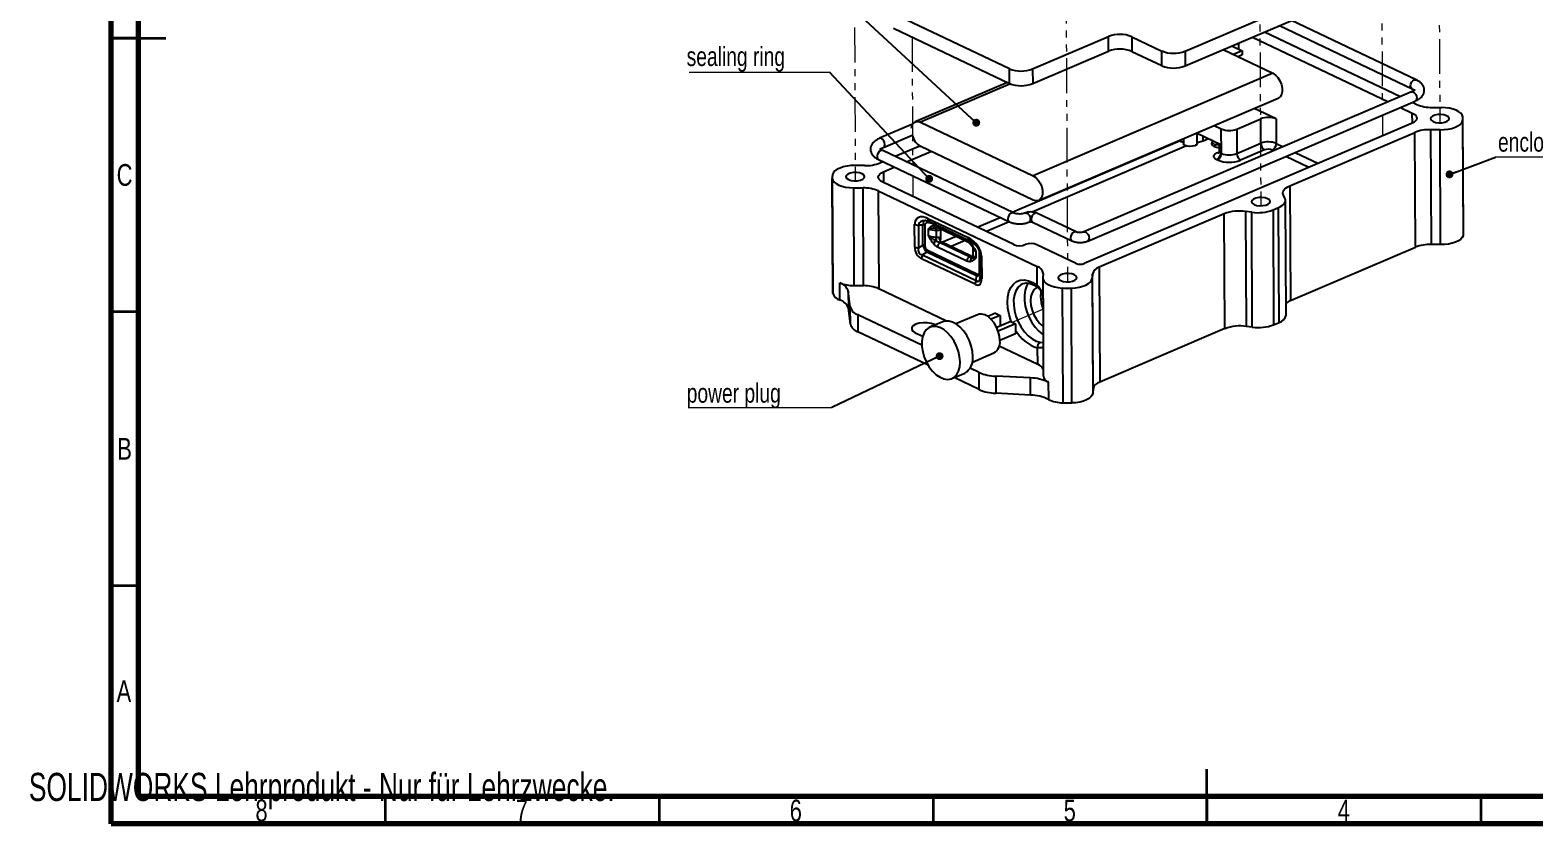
# Model space of a CAD drawing. Header units: millimetres. Extents: x 0 to 415, y 5 to 292.
# Drawn here: x 0.2 to 274.7, y 5 to 150 of the extents above; entities that cross this region are included whole.
import ezdxf

# ---------------------------------------------------------------- set-up
doc = ezdxf.new("R2010")
doc.units = ezdxf.units.MM
doc.linetypes.add('PHANTOM', pattern=[12.7, 6.35, -1.27, 1.27, -1.27, 1.27, -1.27])
doc.styles.add('SLDTEXTSTYLE0', font='TXT', dxfattribs={"width": 0.75})
doc.styles.add('SLDTEXTSTYLE1', font='TXT', dxfattribs={"width": 0.7})
doc.dimstyles.new('SLDDIMSTYLE0', dxfattribs={"dimtxt": 0.18, "dimasz": 1.44, "dimexe": 0, "dimexo": 0.0625, "dimgap": 0, "dimtad": 0, "dimtih": 1, "dimtoh": 1, "dimdec": 0, "dimrnd": 1e-09, "dimzin": 0, "dimdsep": 46, "dimtxsty": 'Standard', "dimblk1": 'DOT', "dimblk2": 'DOT', "dimsah": 1, "dimcen": 0.09, "dimadec": 0, "dimazin": 0, "dimtfac": 1.44, "dimtdec": 0, "dimtofl": 0, "dimtmove": 0, "dimatfit": 3, "dimldrblk": 'DOT', "dimfxl": 1, "dimfrac": 2, "dimtolj": 1, "dimtzin": 0, "dimarcsym": 0})

# ---------------------------------------------------------------- blocks, each defined once
blk = doc.blocks.new('SW_NOTE_0')
at = {"color": 0, "linetype": 'Continuous', "lineweight": 0}
blk.add_line((21.87, 0), (0, 0), dxfattribs=at)
at = {"color": 0, "linetype": 'Continuous', "lineweight": 0, "insert": (0.48, 4.53), "char_height": 3.5, "attachment_point": 1, "style": 'SLDTEXTSTYLE0'}
blk.add_mtext('enclosure', dxfattribs=at)
blk = doc.blocks.new('_Dot')
at = {"color": 0, "linetype": 'ByBlock', "lineweight": -2}
blk.add_line((-0.5, 0), (-1, 0), dxfattribs=at)
at = {"color": 0, "linetype": 'ByBlock', "const_width": 0.5}
blk.add_lwpolyline([(-0.25, 0, 1), (0.25, 0, 1)], format="xyb", close=True, dxfattribs=at)
blk = doc.blocks.new('SW_NOTE_0_7')
at = {"color": 0, "linetype": 'Continuous', "lineweight": 0}
blk.add_line((-26.06, 0), (0, 0), dxfattribs=at)
at = {"color": 0, "linetype": 'Continuous', "lineweight": 0, "insert": (-26.48, 4.41), "char_height": 3.5, "attachment_point": 1, "style": 'SLDTEXTSTYLE0'}
blk.add_mtext('power plug', dxfattribs=at)
blk = doc.blocks.new('SW_NOTE_0_9')
at = {"color": 0, "linetype": 'Continuous', "lineweight": 0}
blk.add_line((-25.61, 0), (0, 0), dxfattribs=at)
at = {"color": 0, "linetype": 'Continuous', "lineweight": 0, "insert": (-26.04, 4.59), "char_height": 3.5, "attachment_point": 1, "style": 'SLDTEXTSTYLE0'}
blk.add_mtext('sealing ring', dxfattribs=at)

msp = doc.modelspace()

# ---------------------------------------------------------------- linework, layer by layer
at = {"color": 7, "linetype": 'Continuous', "lineweight": 70}
for p, q in [((15, 5), (15, 292)), ((20, 10), (20, 287)), ((410, 10), (20, 10)), ((415, 5), (15, 5))]:
    msp.add_line(p, q, dxfattribs=at)
at = {"color": 7, "linetype": 'PHANTOM', "lineweight": 18}
for p, q in [((257.02, 224.51), (257.49, 133.02)), ((150.35, 213.91), (150.82, 122.42)), ((224.36, 209.39), (224.82, 117.87)), ((189.08, 195.6), (189.55, 103.97)), ((246.87, 158.75), (246.99, 136.38)), ((161.17, 148.7), (161.29, 125.34)), ((247, 134.42), (247.02, 130.6)), ((161.3, 123.34), (161.32, 119.57)), ((179.51, 96.6), (185.07, 98.97))]:
    msp.add_line(p, q, dxfattribs=at)
at = {"color": 7, "linetype": 'Continuous', "lineweight": 25}
for p, q in [((210.99, 146.09), (251.45, 163.39)), ((211, 143.41), (251.46, 160.71)), ((157.79, 152.98), (178.94, 142.91)), ((253.2, 140.87), (230.42, 151.72)), ((157.8, 150.3), (178.95, 140.23)), ((183.18, 142.86), (197.03, 148.79)), ((197.05, 146.11), (197.03, 148.79)), ((201.27, 148.74), (206.75, 146.13)), ((201.27, 148.74), (201.29, 146.06)), ((223.32, 148.68), (248.12, 136.86)), ((225.51, 149.61), (250.31, 137.8)), ((228.21, 150.77), (252.42, 139.24)), ((183.19, 140.19), (197.05, 146.11)), ((201.29, 146.06), (206.76, 143.46)), ((206.76, 143.46), (206.75, 146.13)), ((210.99, 146.09), (211, 143.41)), ((217.95, 146.38), (227.01, 142.07)), ((219.56, 147.07), (221.43, 146.18)), ((221.43, 146.18), (219.82, 145.49)), ((221.43, 146.18), (221.43, 145.41)), ((178.95, 140.23), (178.94, 142.91)), ((183.18, 142.86), (183.19, 140.19)), ((221.43, 145.41), (220.67, 145.09)), ((178.58, 140.4), (161.77, 133.21)), ((227.01, 142.07), (183.27, 123.37)), ((184.26, 118.84), (228.01, 137.54)), ((252.3, 138.65), (192.52, 113.09)), ((193.23, 111.43), (253.01, 136.99)), ((227.62, 133.72), (223.58, 135.65)), ((250.29, 135.83), (252.47, 134.79)), ((252.48, 136.77), (253.28, 136.39)), ((256.07, 135.83), (257.82, 135.81)), ((161.28, 132.77), (155.24, 130.19)), ((162.74, 133.15), (183.27, 123.37)), ((252.34, 132.88), (192.56, 107.32)), ((216.29, 132.53), (217.6, 131.91)), ((217.62, 127.44), (217.6, 131.91)), ((220.42, 131.88), (224.8, 133.75)), ((220.42, 131.88), (220.45, 127.42)), ((224.82, 129.29), (224.8, 133.75)), ((227.62, 133.72), (227.65, 129.26)), ((257.53, 131.75), (255.78, 131.77)), ((255.78, 131.77), (255.89, 110.8)), ((257.64, 110.78), (257.53, 131.75)), ((261.63, 133.37), (261.74, 112.39)), ((261.81, 112.92), (261.7, 133.89)), ((155.95, 128.53), (161.18, 130.77)), ((210.69, 130.13), (210.7, 129.26)), ((213.2, 129.27), (213.19, 131.2)), ((217.5, 129.02), (213.19, 131.07)), ((214.32, 129.66), (213.19, 129.36)), ((214.32, 129.66), (214.32, 130.53)), ((215.29, 130.07), (214.32, 129.66)), ((217.23, 129.14), (217.23, 127.81)), ((217.5, 129.02), (217.5, 127.5)), ((220.45, 127.42), (224.82, 129.29)), ((230.11, 121.52), (252.92, 131.27)), ((253.03, 110.3), (252.92, 131.27)), ((155.05, 126.32), (178.94, 114.94)), ((179.71, 116.56), (155.82, 127.94)), ((162.58, 128.78), (158.09, 126.86)), ((160.15, 125.88), (164.62, 127.8)), ((183.29, 118.9), (162.76, 128.68)), ((216.89, 126.24), (216.78, 126.29)), ((217.5, 127.5), (217.62, 127.44)), ((225.51, 128.07), (221.13, 126.2)), ((152.52, 125.2), (150.77, 125.22)), ((155.89, 125.92), (155.38, 125.7)), ((155.96, 124.09), (157.94, 124.94)), ((146.6, 123.08), (146.71, 102.11)), ((146.72, 101.88), (146.62, 122.86)), ((150.48, 121.16), (152.23, 121.14)), ((150.48, 121.16), (150.58, 103.31)), ((152.33, 103.29), (152.23, 121.14)), ((179.72, 110.8), (155.83, 122.18)), ((230.11, 121.52), (230.22, 100.55)), ((155.02, 120.59), (184.02, 106.78)), ((155.02, 120.59), (155.12, 102.74)), ((229.22, 119.28), (228.96, 119.79)), ((229.43, 97.9), (229.33, 118.88)), ((164.06, 115.57), (171.43, 112.06)), ((191.14, 113.1), (183.95, 116.52)), ((218.16, 116.41), (195.35, 106.66)), ((218.27, 95.44), (218.16, 116.41)), ((223.16, 116.69), (222.05, 116.84)), ((222.05, 116.84), (222.16, 95.86)), ((223.27, 95.72), (223.16, 116.69)), ((227.05, 117.12), (228.06, 117.55)), ((227.05, 117.12), (227.16, 96.15)), ((228.17, 96.58), (228.06, 117.55)), ((161.68, 110.34), (161.65, 114.49)), ((163.14, 114.34), (162.35, 114.35)), ((162.35, 114.35), (162.37, 110.2)), ((163.16, 110.7), (163.14, 114.34)), ((163.49, 114.27), (163.51, 110.63)), ((163.64, 115.16), (164.09, 115.08)), ((164.8, 114.62), (164, 114.82)), ((164.16, 112.44), (164.15, 113.69)), ((164.36, 114.98), (171.72, 111.47)), ((165.38, 114.34), (164.8, 114.62)), ((165.11, 114.31), (165.38, 114.34)), ((165.8, 114.18), (165.38, 114.34)), ((165.62, 113.41), (165.55, 113.41)), ((165.55, 113.41), (165.56, 112.16)), ((165.62, 112.16), (165.62, 113.41)), ((171.16, 111.63), (165.8, 114.18)), ((166, 113.84), (166.01, 113.83)), ((166.01, 113.83), (171.37, 111.28)), ((166.45, 111.81), (166.44, 113.62)), ((183.18, 114.89), (190.36, 111.47)), ((162.37, 110.2), (163.16, 110.7)), ((165.56, 112.16), (165.62, 112.16)), ((171.18, 107.76), (165.82, 110.31)), ((166.33, 111.16), (171.68, 108.61)), ((171.86, 108.72), (166.59, 111.23)), ((171.58, 111.39), (171.16, 111.63)), ((171.58, 111.39), (171.86, 111.1)), ((172.16, 111.11), (171.58, 111.39)), ((172.28, 110.18), (172.28, 108.93)), ((191.14, 107.34), (183.96, 110.76)), ((230.22, 100.55), (253.03, 110.3)), ((257.64, 110.78), (255.89, 110.8)), ((172.68, 103.53), (162.89, 108.19)), ((163.89, 109.4), (163.1, 108.91)), ((163.1, 108.91), (172.89, 104.25)), ((172.91, 105.11), (163.89, 109.4)), ((164, 109.76), (173.01, 105.47)), ((172.82, 109.56), (172.82, 108.31)), ((173.5, 105.87), (173.48, 109.52)), ((173.59, 108.98), (173.61, 104.84)), ((173.86, 108.68), (173.88, 104.53)), ((172.89, 104.25), (172.91, 105.11)), ((184.03, 103.32), (184.02, 106.78)), ((185.1, 105.49), (185.04, 104.7)), ((185.04, 104.64), (185.08, 97.33)), ((194.09, 105.4), (194.04, 104.61)), ((194.04, 104.61), (194.15, 83.63)), ((194.2, 84.42), (194.09, 105.4)), ((195.35, 106.66), (195.46, 85.69)), ((147.98, 100.66), (147.97, 103.79)), ((149.9, 99.4), (149.54, 102.27)), ((149.54, 102.27), (149.56, 99.15)), ((150.58, 103.31), (152.33, 103.29)), ((155.12, 102.74), (167.47, 96.85)), ((188.58, 102.86), (188.69, 81.89)), ((190.36, 81.87), (190.25, 102.85)), ((149.92, 96.28), (149.56, 99.15)), ((149.92, 96.28), (149.9, 99.4)), ((162.96, 92.41), (151.25, 97.99)), ((151.25, 97.99), (151.26, 94.87)), ((166.77, 96.7), (164.44, 95.7)), ((165.42, 96.12), (165.25, 96.19)), ((173.11, 97.99), (169.19, 96.32)), ((176.4, 98.26), (174.99, 97.66)), ((177.26, 97.85), (175.6, 97.14)), ((176.4, 98.26), (177.26, 97.85)), ((179.21, 96.74), (176.64, 95.64)), ((180.07, 96.33), (176.9, 94.98)), ((177.26, 97.85), (177.27, 95.91)), ((179.21, 96.74), (180.07, 96.33)), ((180.07, 96.33), (180.08, 94.49)), ((227.16, 96.15), (228.17, 96.58)), ((164.13, 88.74), (151.26, 94.87)), ((161.75, 94.7), (163.13, 94.04)), ((180.08, 94.49), (177.21, 93.26)), ((185.1, 93.58), (185.13, 86.79)), ((218.27, 95.44), (195.46, 85.69)), ((223.27, 95.72), (222.16, 95.86)), ((172.18, 89.33), (176.1, 91.01)), ((177.09, 92.27), (184.11, 88.93)), ((184.11, 88.93), (184.09, 91.93)), ((173.4, 87.44), (171.77, 88.21)), ((168.45, 86.32), (170.78, 87.32)), ((173.41, 84.32), (168.85, 86.49)), ((173.41, 84.32), (173.4, 87.44)), ((182.78, 86.44), (176.45, 86.76)), ((176.45, 86.76), (176.46, 83.63)), ((182.79, 83.32), (182.78, 86.44)), ((186.04, 85.65), (186.06, 82.52)), ((182.79, 83.32), (176.46, 83.63)), ((194.2, 84.42), (194.15, 83.63))]:
    msp.add_line(p, q, dxfattribs=at)
at = {"color": 7, "linetype": 'Continuous', "lineweight": 35}
for p, q in [((15, 148.5), (25, 148.5)), ((20, 148.5), (15, 148.5)), ((20, 98.5), (15, 98.5)), ((20, 48.5), (15, 48.5)), ((215, 5), (215, 15)), ((65, 10), (65, 5)), ((115, 10), (115, 5)), ((165, 10), (165, 5)), ((215, 10), (215, 5)), ((265, 10), (265, 5))]:
    msp.add_line(p, q, dxfattribs=at)
at = {"color": 8, "linetype": 'Continuous', "lineweight": 25}
for p, q in [((220.73, 147.57), (220.73, 146.51)), ((220.74, 145.12), (220.74, 145.06)), ((179.12, 140.15), (162.74, 133.15)), ((252.48, 132.94), (252.47, 134.79)), ((179.44, 116.69), (210, 129.76)), ((210, 129.76), (210, 129.84)), ((227.65, 129.26), (228.92, 128.65)), ((211.27, 128.79), (183.08, 116.73)), ((227.2, 127.92), (226.92, 128.05)), ((233.6, 124.87), (229.37, 126.89)), ((231.08, 127.62), (235.32, 125.6)), ((155.96, 124.09), (155.97, 122.11)), ((173.07, 113.97), (177.24, 115.75)), ((165.85, 113.86), (165.61, 113.84)), ((178.91, 114.95), (174.75, 113.17)), ((166.63, 111.21), (169.2, 112.31)), ((170.87, 111.51), (168.3, 110.42)), ((165.25, 96.05), (165.25, 96.19)), ((184.55, 92.94), (185.1, 92.88))]:
    msp.add_line(p, q, dxfattribs=at)
at = {"color": 7, "linetype": 'Continuous', "lineweight": 25, "flags": 128}
for points in [[(227.01, 142.07), (227.5, 141.75), (227.94, 141.27), (228.31, 140.68), (228.58, 140.02), (228.72, 139.35), (228.72, 138.71), (228.59, 138.17), (228.33, 137.76), (228.01, 137.54)], [(252.47, 134.79), (252.83, 134.58), (253.09, 134.35), (253.24, 134.09), (253.28, 133.83), (253.21, 133.56), (253.02, 133.31), (252.73, 133.08), (252.34, 132.88)], [(256.25, 133.25), (256.72, 133.1), (257.29, 133.02), (257.88, 133.04), (258.42, 133.15), (258.85, 133.33), (259.12, 133.57), (259.19, 133.83), (259.05, 134.09), (258.73, 134.31), (258.25, 134.47), (257.69, 134.55), (257.1, 134.53), (256.56, 134.42), (256.13, 134.24), (255.86, 134), (255.79, 133.73), (255.93, 133.48), (256.25, 133.25)], [(261.68, 134.12), (261.58, 134.45), (261.34, 134.76), (260.97, 135.05), (260.49, 135.31), (259.91, 135.52), (259.26, 135.67), (258.55, 135.77), (257.82, 135.81)], [(161.05, 132.03), (161.05, 132.04), (161.19, 132.58), (161.45, 132.99), (161.81, 133.23), (162.26, 133.29), (162.74, 133.15)], [(257.53, 131.75), (258.27, 131.78), (258.99, 131.86), (259.67, 132.01), (260.27, 132.2), (260.79, 132.45), (261.19, 132.73), (261.48, 133.04), (261.63, 133.37)], [(213.2, 129.27), (213.19, 129.22), (213.06, 129.01), (212.76, 128.84), (212.33, 128.73), (211.85, 128.7), (211.38, 128.76), (210.99, 128.9), (210.76, 129.09), (210.7, 129.26)], [(216.13, 129.67), (215.9, 129.45), (215.83, 129.18), (215.97, 128.92), (216.29, 128.7), (216.76, 128.55), (217.23, 128.48)], [(150.77, 125.22), (150.03, 125.2), (149.31, 125.11), (148.63, 124.97), (148.03, 124.77), (147.51, 124.53), (147.11, 124.25), (146.82, 123.94), (146.67, 123.61)], [(149.57, 122.66), (150.05, 122.5), (150.61, 122.43), (151.2, 122.44), (151.74, 122.55), (152.17, 122.73), (152.44, 122.97), (152.51, 123.24), (152.37, 123.5), (152.05, 123.72), (151.58, 123.88), (151.01, 123.95), (150.42, 123.93), (149.88, 123.83), (149.45, 123.64), (149.18, 123.4), (149.11, 123.14), (149.25, 122.88), (149.57, 122.66)], [(155.83, 122.18), (155.47, 122.39), (155.21, 122.63), (155.06, 122.88), (155.02, 123.15), (155.09, 123.41), (155.28, 123.66), (155.57, 123.89), (155.96, 124.09)], [(146.62, 122.86), (146.72, 122.52), (146.96, 122.21), (147.33, 121.92), (147.81, 121.66), (148.39, 121.46), (149.04, 121.3), (149.75, 121.2), (150.48, 121.16)], [(183.27, 123.37), (183.75, 123.05), (184.2, 122.57), (184.57, 121.98), (184.83, 121.32), (184.97, 120.65), (184.98, 120.01), (184.84, 119.47), (184.58, 119.06), (184.22, 118.82), (183.77, 118.76), (183.29, 118.9)], [(228.96, 119.79), (228.87, 120.02), (228.85, 120.26), (228.9, 120.49), (229.02, 120.72), (229.21, 120.94), (229.45, 121.15), (229.76, 121.35), (230.11, 121.52)], [(223.58, 118.11), (224.05, 117.95), (224.62, 117.88), (225.21, 117.9), (225.75, 118), (226.18, 118.19), (226.45, 118.42), (226.52, 118.69), (226.38, 118.95), (226.06, 119.17), (225.59, 119.33), (225.02, 119.4), (224.43, 119.38), (223.89, 119.28), (223.46, 119.09), (223.19, 118.86), (223.12, 118.59), (223.26, 118.33), (223.58, 118.11)], [(228.06, 117.55), (228.42, 117.73), (228.72, 117.92), (228.97, 118.13), (229.15, 118.35), (229.27, 118.58), (229.32, 118.82), (229.31, 119.05), (229.22, 119.28)], [(261.74, 112.39), (261.59, 112.06), (261.3, 111.75), (260.89, 111.47), (260.38, 111.23), (259.77, 111.03), (259.1, 110.89), (258.38, 110.8), (257.64, 110.78)], [(185.04, 104.7), (185.09, 104.36), (185.27, 104.04), (185.58, 103.74), (186.01, 103.47), (186.55, 103.24), (187.17, 103.06), (187.86, 102.93), (188.58, 102.86)], [(188.31, 104.21), (188.78, 104.05), (189.34, 103.97), (189.93, 103.99), (190.48, 104.1), (190.91, 104.28), (191.17, 104.52), (191.24, 104.79), (191.11, 105.05), (190.79, 105.27), (190.31, 105.42), (189.75, 105.5), (189.16, 105.48), (188.62, 105.37), (188.19, 105.19), (187.92, 104.95), (187.85, 104.69), (187.98, 104.43), (188.31, 104.21)], [(190.25, 102.85), (190.98, 102.9), (191.68, 103.01), (192.33, 103.18), (192.9, 103.4), (193.37, 103.66), (193.72, 103.95), (193.95, 104.27), (194.04, 104.61)], [(182.46, 103.8), (182.09, 103.22), (181.82, 102.45), (181.68, 101.56), (181.69, 100.58), (181.83, 99.55), (182.12, 98.52), (182.53, 97.5), (183.04, 96.55), (183.66, 95.69), (184.34, 94.96), (185.07, 94.39), (185.12, 94.36)], [(183.99, 102.97), (183.84, 102.9), (183.4, 102.53), (183.07, 101.99), (182.86, 101.32), (182.8, 100.54), (182.87, 99.69), (183.08, 98.82), (183.42, 97.96), (183.87, 97.17), (184.4, 96.48), (185, 95.93), (185.11, 95.84)], [(184.71, 102.21), (184.68, 102.1), (184.62, 101.32)], [(165.25, 96.19), (164.66, 96.4), (163.95, 96.51), (163.2, 96.52), (162.48, 96.42), (161.86, 96.23), (161.4, 95.96), (161.14, 95.64), (161.12, 95.3), (161.33, 94.98), (161.75, 94.7)], [(172.27, 90.34), (172.19, 91.29), (171.97, 92.27), (171.63, 93.24), (171.16, 94.16), (170.6, 94.99), (169.97, 95.7), (169.28, 96.25), (168.58, 96.64), (167.88, 96.83), (167.22, 96.83), (166.77, 96.7)], [(177.21, 93.26), (177.14, 94.08), (176.92, 94.92), (176.59, 95.73), (176.15, 96.48), (175.62, 97.12), (175.04, 97.63), (174.44, 97.96), (173.85, 98.11), (173.29, 98.06), (173.11, 97.99)], [(169.93, 89.35), (169.86, 90.3), (169.64, 91.28), (169.29, 92.25), (168.83, 93.16), (168.27, 93.99), (167.63, 94.7), (166.95, 95.26), (166.24, 95.64), (165.55, 95.83), (164.89, 95.83), (164.29, 95.63), (163.78, 95.24), (163.38, 94.67), (163.11, 93.96), (162.97, 93.12), (162.97, 92.2), (163.12, 91.23), (163.4, 90.25), (163.81, 89.31), (164.32, 88.43), (164.93, 87.66), (165.59, 87.02), (166.29, 86.55), (166.99, 86.26), (167.68, 86.16), (168.31, 86.27), (168.87, 86.57), (169.32, 87.04), (169.66, 87.69), (169.87, 88.46), (169.93, 89.35)], [(194.15, 83.63), (194.05, 83.3), (193.83, 82.98), (193.47, 82.69), (193, 82.42), (192.44, 82.2), (191.79, 82.04), (191.09, 81.92), (190.36, 81.87)]]:
    msp.add_lwpolyline(points, dxfattribs=at)
at = {"color": 8, "linetype": 'Continuous', "lineweight": 25, "flags": 128}
for points in [[(252.42, 139.24), (252.35, 139.29), (252.21, 139.49), (252.15, 139.77), (252.2, 140.1), (252.34, 140.42), (252.56, 140.69), (252.81, 140.86), (253.06, 140.9), (253.2, 140.87)], [(252.3, 138.65), (252.41, 138.68), (252.65, 138.62), (252.89, 138.45), (253.09, 138.18), (253.22, 137.86), (253.27, 137.53)], [(155.95, 128.54), (156.03, 128.59), (156.16, 128.78), (156.21, 129.07), (156.16, 129.4), (156.03, 129.72), (155.83, 129.99), (155.59, 130.16), (155.35, 130.22), (155.24, 130.19)], [(155.82, 127.94), (155.68, 127.98), (155.43, 127.93), (155.18, 127.76), (154.97, 127.5), (154.83, 127.18), (154.78, 126.85)], [(216.78, 126.29), (216.44, 126.52), (216.26, 126.77), (216.26, 127.05), (216.44, 127.3), (216.78, 127.53), (217.18, 127.68)], [(179.71, 116.56), (179.57, 116.6), (179.32, 116.55), (179.07, 116.38), (178.86, 116.12), (178.72, 115.8), (178.67, 115.47)], [(181.8, 116.55), (181.91, 116.58), (182.15, 116.52), (182.38, 116.35), (182.58, 116.08), (182.72, 115.76), (182.77, 115.43)], [(183.95, 116.52), (183.81, 116.56), (183.56, 116.51), (183.31, 116.34), (183.1, 116.08), (182.96, 115.76), (182.91, 115.43)], [(191.15, 113.09), (191, 113.13), (190.75, 113.09), (190.5, 112.92), (190.29, 112.65), (190.14, 112.33), (190.1, 112)], [(192.53, 113.09), (192.63, 113.12), (192.87, 113.07), (193.1, 112.89), (193.3, 112.62), (193.44, 112.3), (193.49, 111.97)], [(171.86, 111.1), (171.83, 111.03), (171.81, 110.98), (171.81, 110.93), (171.82, 110.89), (171.84, 110.86), (171.84, 110.85)], [(171.92, 111.02), (171.89, 110.96), (171.88, 110.91), (171.87, 110.86), (171.87, 110.83), (171.89, 110.8), (171.89, 110.79)], [(179.32, 96.69), (179.22, 96.94), (178.87, 98.05), (178.65, 99.17), (178.57, 100.25), (178.63, 101.26), (178.84, 102.17), (179.19, 102.95), (179.66, 103.57), (180.24, 104.02), (180.91, 104.27), (181.65, 104.33), (182.43, 104.19), (183.24, 103.85), (184.03, 103.32)], [(181.37, 103.65), (181.02, 103.46), (180.52, 102.99), (180.12, 102.37), (179.85, 101.6), (179.71, 100.71), (179.72, 99.74), (179.86, 98.72), (180.14, 97.69), (180.55, 96.68), (181.06, 95.73), (181.67, 94.88), (182.35, 94.15), (183.07, 93.57), (183.81, 93.16), (184.55, 92.94)]]:
    msp.add_lwpolyline(points, dxfattribs=at)
at = {"color": 7, "linetype": 'PHANTOM', "lineweight": 18, "flags": 128}
for points in [[(215.89, 129.78), (215.88, 129.63), (216.01, 129.38), (216.32, 129.16)], [(216.32, 129.16), (216.78, 129.01), (217.23, 128.95)], [(184.09, 103.01), (183.84, 102.9), (183.4, 102.53), (183.07, 101.99), (182.86, 101.32), (182.8, 100.54), (182.87, 99.69), (183.08, 98.82), (183.42, 97.96), (183.87, 97.17), (184.4, 96.48), (185, 95.93), (185.11, 95.84)], [(172.27, 90.34), (172.19, 91.29), (171.97, 92.27), (171.63, 93.24), (171.16, 94.16), (170.6, 94.99), (169.97, 95.7), (169.28, 96.25), (168.58, 96.64), (167.88, 96.83), (167.22, 96.83), (166.77, 96.7)]]:
    msp.add_lwpolyline(points, dxfattribs=at)
at = {"color": 7, "linetype": 'Continuous', "lineweight": 25}
for centre, radius, start, end in [((199.1, 143.43), 5.74, 67.7488, 111.0877), ((199.11, 140.75), 5.74, 67.7488, 111.0877), ((208.92, 151.45), 5.74, 247.7487, 291.0877), ((181.11, 148.22), 5.74, 247.7487, 291.0878), ((208.94, 148.77), 5.74, 247.7487, 291.0877), ((181.13, 145.54), 5.74, 247.7487, 291.0878), ((255.98, 142.69), 6.86, 246.7447, 270.6745), ((219.05, 135.45), 3.83, 247.7488, 291.0877), ((226.17, 130.18), 3.83, 67.7488, 111.0877), ((255.58, 124.45), 7.32, 88.4446, 111.3466), ((259.63, 133.88), 2.06, 345.4837, 6.5161), ((164.53, 131.66), 3.46, 194.8567, 239.2307), ((217.35, 126.66), 2.44, 92.9111, 119.5321), ((226.2, 125.71), 3.83, 67.7488, 111.0877), ((226.24, 129.29), 1.42, 180.064, 238.9077), ((226.29, 129.26), 1.36, 297.8816, 0.0534), ((216.14, 127.5), 1.36, 297.8815, 0.0535), ((216.26, 127.44), 1.36, 297.8815, 0.0535), ((219.07, 130.99), 3.83, 247.7488, 291.0877), ((221.87, 127.42), 1.42, 180.064, 238.9077), ((226.2, 126.28), 1.91, 67.7488, 111.0877), ((148.67, 123.09), 2.06, 165.484, 186.5157), ((152.72, 132.52), 7.32, 268.4446, 291.3466), ((219.07, 131.55), 5.74, 247.7488, 291.0877), ((152.31, 114.28), 6.86, 66.7445, 90.6745), ((220.93, 109.11), 7.81, 81.7437, 110.7894), ((224.28, 124.42), 7.81, 261.7437, 290.7894), ((162.33, 116.07), 1.72, 246.7448, 270.6747), ((163.15, 113.49), 0.858, 66.7438, 90.6758), ((163.59, 114.75), 0.417, 9.6004, 82.8613), ((165.51, 116.84), 3.43, 246.7449, 270.6743), ((165.71, 114.51), 0.701, 198.0196, 256.1423), ((165.75, 114.49), 0.667, 195.6417, 257.6653), ((160.05, 113.47), 5.5, 359.4438, 3.803), ((160.85, 113.48), 4.77, 359.1881, 4.3319), ((259.72, 112.91), 2.08, 345.5374, 0.2171), ((162.35, 111.92), 1.72, 246.7448, 270.6747), ((163.17, 109.84), 0.858, 66.7438, 90.6758), ((165.52, 115.59), 3.43, 246.7449, 270.6743), ((166.48, 110.07), 1.69, 123.1655, 147.0222), ((166.49, 110.14), 1.57, 123.692, 150.5086), ((140.56, 112.05), 25, 358.6948, 0.2479), ((165.65, 113.8), 1.64, 269.1491, 283.6301), ((140.81, 112.05), 24.82, 358.5904, 0.2521), ((166.77, 110.32), 0.953, 117.8815, 180.0531), ((166.14, 111.87), 0.314, 289.6648, 350.2066), ((165.81, 113.62), 2.52, 281.9684, 288.2226), ((180.8, 113.46), 2.87, 247.7487, 291.0877), ((182.87, 108.1), 2.87, 67.7487, 111.0878), ((255.69, 103.48), 7.32, 88.4446, 111.3466), ((164.31, 108.17), 1.42, 148.4144, 179.1221), ((163.29, 109.78), 0.71, 328.4133, 359.1232), ((172.13, 107.76), 0.953, 117.8815, 180.0531), ((172.37, 107.76), 1.09, 118.3548, 129.2876), ((172.61, 107.97), 0.787, 145.1809, 200.4536), ((172.65, 108), 0.771, 147.9553, 202.3757), ((191.87, 109.11), 1.91, 247.7488, 291.0877), ((172.3, 105.48), 0.71, 328.4133, 359.1232), ((183.59, 105.32), 1.52, 6.4341, 73.6479), ((195.81, 104.94), 1.78, 104.9423, 165.2125), ((148.75, 102.12), 2.04, 180.2972, 186.5828), ((148.45, 102.41), 1.8, 196.8942, 255.0938), ((147.38, 101.6), 2.26, 17.2781, 74.9974), ((150.53, 110.44), 7.13, 248.9592, 270.3773), ((152.41, 96.43), 6.86, 66.7445, 90.6745), ((174.1, 103.51), 1.42, 148.4144, 179.1221), ((189.64, 124.94), 22.1, 267.2586, 271.5778), ((147.4, 98.48), 2.26, 17.2781, 74.9974), ((151.91, 99.97), 2.09, 195.805, 251.4737), ((190.7, 101.44), 6.08, 181.151, 202.2185), ((231.35, 97.74), 3.03, 111.9492, 129.5953), ((151.93, 96.85), 2.09, 195.805, 251.4737), ((224.39, 103.45), 7.81, 261.7437, 290.7894), ((227.73, 98.26), 1.74, 284.6997, 348.0682), ((221.04, 88.13), 7.81, 81.7437, 110.7894), ((174.98, 92.96), 2.25, 299.9953, 7.7097), ((185.01, 92.12), 0.936, 119.4631, 191.6727), ((169.19, 89.98), 3.1, 300.9257, 6.7793), ((183.41, 87.12), 1.94, 27.7994, 68.9068), ((176.69, 94.99), 8.24, 246.4402, 268.3265), ((182.6, 78.56), 7.88, 64.0582, 88.6813), ((186.56, 86.99), 1.44, 188.1927, 249.2038), ((195.92, 83.97), 1.78, 104.9423, 165.2125), ((176.7, 91.87), 8.24, 246.4402, 268.3265), ((182.61, 75.44), 7.88, 64.0582, 88.6813), ((188.82, 88.21), 6.32, 244.0742, 268.7866), ((189.75, 103.97), 22.1, 267.2586, 271.5778)]:
    msp.add_arc(centre, radius, start, end, dxfattribs=at)
at = {"color": 8, "linetype": 'Continuous', "lineweight": 25}
for centre, radius, start, end in [((252.76, 137.45), 0.52, 298.9819, 8.723), ((155.32, 126.79), 0.539, 173.2663, 240.3946), ((217.62, 127.87), 0.392, 190.0506, 252.8882), ((164.65, 115.5), 0.596, 173.0944, 240.5677), ((179.2, 115.41), 0.539, 173.2678, 240.3755), ((182.25, 115.35), 0.52, 298.9786, 8.7233), ((183.44, 115.36), 0.539, 173.2663, 240.3946), ((164.37, 114.62), 0.424, 359.2672, 22.357), ((164.95, 114.35), 0.424, 359.2672, 22.357), ((165.73, 114.43), 1.03, 263.7958, 310.073), ((165.41, 114.15), 0.395, 4.224, 22.4491), ((166.21, 114.18), 0.409, 179.9318, 237.703), ((170.77, 111.6), 0.395, 4.224, 22.4491), ((171.56, 111.63), 0.402, 179.6496, 241.4465), ((172.02, 111.99), 0.598, 173.166, 239.9653), ((171.16, 111.39), 0.424, 359.2672, 22.357), ((173.04, 110.31), 0.779, 189.7651, 253.1738), ((190.63, 111.94), 0.539, 173.2666, 240.3813), ((192.97, 111.89), 0.52, 298.9972, 8.7209), ((171.6, 109), 0.685, 302.0089, 353.8289), ((171.61, 108.97), 0.678, 305.4356, 355.3425), ((173.05, 109.06), 0.779, 189.7651, 253.1738), ((173.97, 109.05), 0.389, 189.762, 253.1753), ((173.38, 105.61), 0.284, 39.9185, 67.1201), ((173.99, 104.9), 0.389, 189.762, 253.1753), ((184.37, 103.2), 0.361, 160.5727, 226.5373), ((185.95, 98.33), 6.67, 208.2001, 253.7768)]:
    msp.add_arc(centre, radius, start, end, dxfattribs=at)
at = {"color": 7, "linetype": 'PHANTOM', "lineweight": 18}
msp.add_arc((169.19, 89.98), 3.1, 300.9257, 6.7793, dxfattribs=at)
at = {"color": 7, "linetype": 'Continuous', "lineweight": 25}
for centre, major_axis, ratio, start_param, end_param in [((164.07, 113.34), (-2.02, 2.19), 0.604808, 5.297141, 6.867937), ((164.8, 113.65), (2.41, -0.95), 0.489927, 2.254556, 3.334469), ((164.1, 113.66), (-0.6, 1.47), 0.501255, 6.098731, 7.178645), ((164.46, 113.81), (-0.81, 0.877), 0.604808, 5.788024, 6.867937), ((165.98, 112.82), (-1.21, 1.32), 0.604808, 5.934733, 5.992961), ((166.49, 113.04), (1.46, -0.48), 0.446365, 2.355739, 2.413967), ((164.09, 110.77), (1.14, 2.61), 0.816551, 2.06732, 3.114518), ((164.82, 111.08), (2.34, 1.85), 0.493509, 2.540607, 3.587804), ((164.11, 110.64), (-0.52, 1.43), 0.592, 1.319482, 2.366679), ((164.48, 110.8), (0.45, 1.04), 0.816551, 2.06732, 3.114518), ((165.98, 111.57), (-1.21, 1.32), 0.604808, 1.459729, 1.517957), ((166.49, 111.79), (1.46, -0.48), 0.446365, 4.16392, 4.222148), ((171.44, 109.83), (-2.02, 2.19), 0.604808, 3.726345, 5.297141), ((171, 110.43), (-1.21, 1.32), 0.604808, 4.601321, 4.659549), ((171, 109.18), (-1.21, 1.32), 0.604808, 2.79314, 2.851368), ((171.51, 109.4), (-0.647, 0.954), 0.402185, 2.748625, 2.806853), ((171.45, 107.26), (-2.01, 3.8), 0.357332, 2.692819, 3.740016), ((172.18, 107.57), (-1.16, 3.53), 0.235962, 2.71111, 3.758307), ((172.52, 106.96), (-0.81, 1.52), 0.357332, 2.692819, 3.740016)]:
    msp.add_ellipse(centre, major_axis=major_axis, ratio=ratio, start_param=start_param, end_param=end_param, dxfattribs=at)
at = {"color": 8, "linetype": 'Continuous', "lineweight": 25}
msp.add_ellipse((172.16, 106.81), major_axis=(-1.27, 1.62), ratio=0.455185, start_param=2.631369, end_param=3.478077, dxfattribs=at)
at = {"color": 7, "linetype": 'Continuous', "lineweight": 25}
for points, knots in [([(253.01, 136.99), (253.13, 137.05), (253.49, 137.21), (253.96, 137.54), (254.37, 137.99), (254.61, 138.48), (254.69, 139.01), (254.59, 139.53), (254.34, 140), (253.95, 140.41), (253.56, 140.68), (253.28, 140.82), (253.2, 140.87)], [0, 0, 0, 0, 0.069907, 0.20759, 0.320196, 0.422937, 0.522013, 0.62649, 0.727808, 0.833863, 0.95147, 1, 1, 1, 1]), ([(252.86, 139.02), (252.87, 139.02), (252.87, 139.04), (252.81, 138.95), (252.62, 138.8), (252.4, 138.69), (252.3, 138.65)], [0, 0, 0, 0, 0.079996, 0.400935, 0.736547, 1, 1, 1, 1]), ([(252.42, 139.24), (252.49, 139.21), (252.67, 139.11), (252.84, 138.98), (252.87, 138.9), (252.87, 138.92), (252.87, 138.92)], [0, 0, 0, 0, 0.218753, 0.608783, 0.993115, 1, 1, 1, 1]), ([(155.24, 130.19), (155.12, 130.13), (154.76, 129.97), (154.29, 129.64), (153.88, 129.19), (153.64, 128.71), (153.56, 128.18), (153.66, 127.65), (153.91, 127.18), (154.29, 126.77), (154.69, 126.5), (154.97, 126.36), (155.05, 126.32)], [0, 0, 0, 0, 0.069907, 0.20759, 0.320196, 0.422938, 0.522013, 0.626491, 0.727808, 0.833863, 0.95147, 1, 1, 1, 1]), ([(210, 129.76), (210, 129.75), (210.19, 129.67), (210.4, 129.57), (210.68, 129.47), (210.69, 129.46)], [0, 0, 0, 0, 0.009162, 0.951752, 1, 1, 1, 1]), ([(155.38, 128.16), (155.38, 128.16), (155.38, 128.14), (155.43, 128.23), (155.63, 128.38), (155.85, 128.49), (155.95, 128.53)], [0, 0, 0, 0, 0.079998, 0.400935, 0.736543, 1, 1, 1, 1]), ([(155.82, 127.94), (155.76, 127.97), (155.58, 128.07), (155.41, 128.2), (155.38, 128.28), (155.38, 128.26), (155.38, 128.26)], [0, 0, 0, 0, 0.218753, 0.608782, 0.993115, 1, 1, 1, 1]), ([(217.23, 127.81), (217.22, 127.72), (217.2, 127.55), (217.11, 127.46), (217.12, 127.47), (217.12, 127.47)], [0, 0, 0, 0, 0.522847, 0.902327, 1, 1, 1, 1]), ([(181.8, 116.55), (181.75, 116.53), (181.62, 116.48), (181.3, 116.4), (180.86, 116.36), (180.38, 116.38), (179.96, 116.46), (179.79, 116.53), (179.71, 116.56)], [0, 0, 0, 0, 0.097792, 0.261925, 0.447204, 0.643051, 0.837664, 1, 1, 1, 1]), ([(183.95, 116.52), (183.86, 116.56), (183.6, 116.67), (183.12, 116.75), (182.53, 116.75), (182.09, 116.66), (181.86, 116.57), (181.8, 116.55)], [0, 0, 0, 0, 0.146789, 0.399393, 0.648608, 0.905573, 1, 1, 1, 1]), ([(163.72, 115.15), (163.8, 115.15), (163.97, 115.14), (164.22, 115.04), (164.36, 114.98)], [0, 0, 0, 0, 0.435713, 1, 1, 1, 1]), ([(164.15, 113.69), (164.16, 113.69), (164.33, 113.85), (164.59, 114.11), (164.92, 114.25), (165.04, 114.29)], [0, 0, 0, 0, 0.004448, 0.6362529, 1, 1, 1, 1]), ([(165.54, 113.83), (165.37, 113.81), (164.94, 113.75), (164.47, 113.7), (164.21, 113.69), (164.16, 113.69), (164.15, 113.69)], [0, 0, 0, 0, 0.331854, 0.858484, 0.994865, 1, 1, 1, 1]), ([(165.85, 113.86), (165.87, 113.86), (165.92, 113.87), (166, 113.83), (166.05, 113.81)], [0, 0, 0, 0, 0.320126, 1, 1, 1, 1]), ([(178.94, 114.94), (179.04, 114.89), (179.34, 114.76), (179.91, 114.63), (180.62, 114.56), (181.33, 114.59), (181.98, 114.7), (182.34, 114.83), (182.51, 114.89)], [0, 0, 0, 0, 0.102764, 0.292831, 0.478406, 0.662058, 0.84769, 1, 1, 1, 1]), ([(182.51, 114.89), (182.52, 114.9), (182.54, 114.91), (182.62, 114.93), (182.72, 114.94), (182.85, 114.95), (182.98, 114.94), (183.09, 114.92), (183.15, 114.91), (183.17, 114.9), (183.18, 114.89), (183.18, 114.89)], [0, 0, 0, 0, 0.1106106, 0.2208752, 0.3457482, 0.4864957, 0.6370075, 0.7661611, 0.8800979, 0.9856552, 1, 1, 1, 1]), ([(192.52, 113.09), (192.48, 113.08), (192.4, 113.05), (192.2, 113), (191.93, 112.97), (191.64, 112.98), (191.38, 113.01), (191.22, 113.06), (191.16, 113.09), (191.14, 113.1)], [0, 0, 0, 0, 0.112485, 0.256491, 0.422722, 0.60457, 0.770538, 0.915033, 1, 1, 1, 1]), ([(165.06, 110.99), (165.04, 111.01), (164.91, 111.17), (164.59, 111.63), (164.34, 112.12), (164.16, 112.44), (164.16, 112.44)], [0, 0, 0, 0, 0.055756, 0.363867, 0.995553, 1, 1, 1, 1]), ([(164.16, 112.44), (164.16, 112.44), (164.22, 112.39), (164.48, 112.15), (164.92, 111.84), (165.36, 111.59), (165.53, 111.5), (165.55, 111.49)], [0, 0, 0, 0, 0.005134, 0.141512, 0.668131, 0.952137, 1, 1, 1, 1]), ([(165.82, 110.31), (165.69, 110.4), (165.44, 110.55), (165.22, 110.8), (165.12, 110.91)], [0, 0, 0, 0, 0.549142, 1, 1, 1, 1]), ([(165.62, 111.44), (165.75, 111.39), (165.99, 111.29), (166.22, 111.2), (166.33, 111.16)], [0, 0, 0, 0, 0.524463, 1, 1, 1, 1]), ([(166.03, 112.21), (166.04, 112.13), (166.05, 111.96), (166.15, 111.71), (166.29, 111.48), (166.44, 111.31), (166.55, 111.25), (166.59, 111.23)], [0, 0, 0, 0, 0.209308, 0.41846, 0.631692, 0.849369, 1, 1, 1, 1]), ([(171.34, 111.29), (171.36, 111.28), (171.42, 111.25), (171.59, 111.13), (171.74, 110.97), (171.83, 110.87), (171.84, 110.85)], [0, 0, 0, 0, 0.2155078, 0.5320052, 0.9511976, 1, 1, 1, 1]), ([(171.72, 111.47), (171.81, 111.43), (172.05, 111.3), (172.46, 111), (172.91, 110.54), (173.25, 110.05), (173.46, 109.61), (173.57, 109.24), (173.58, 109.07), (173.59, 108.98)], [0, 0, 0, 0, 0.112277, 0.328219, 0.528394, 0.700053, 0.824822, 0.918768, 1, 1, 1, 1]), ([(171.84, 110.86), (171.84, 110.85), (171.86, 110.83), (171.88, 110.81), (171.89, 110.79)], [0, 0, 0, 0, 0.252635, 1, 1, 1, 1]), ([(171.89, 110.79), (171.91, 110.75), (172.05, 110.6), (172.17, 110.41), (172.26, 110.26)], [0, 0, 0, 0, 0.218056, 1, 1, 1, 1]), ([(171.92, 111.02), (171.94, 110.99), (172.07, 110.84), (172.38, 110.37), (172.64, 109.89), (172.82, 109.57), (172.82, 109.56)], [0, 0, 0, 0, 0.055756, 0.363867, 0.995553, 1, 1, 1, 1]), ([(172.27, 110.24), (172.27, 110.25), (172.26, 110.26), (172.27, 110.2), (172.28, 110.16)], [0, 0, 0, 0, 0.321922, 1, 1, 1, 1]), ([(190.36, 111.47), (190.46, 111.43), (190.75, 111.31), (191.27, 111.2), (191.92, 111.16), (192.56, 111.22), (192.99, 111.34), (193.19, 111.42), (193.23, 111.43)], [0, 0, 0, 0, 0.119216, 0.334781, 0.545239, 0.755232, 0.961325, 1, 1, 1, 1]), ([(171.87, 107.69), (171.77, 107.68), (171.56, 107.63), (171.31, 107.72), (171.18, 107.76)], [0, 0, 0, 0, 0.450857, 1, 1, 1, 1]), ([(171.68, 108.61), (171.74, 108.57), (171.86, 108.49), (171.93, 108.44), (171.96, 108.42)], [0, 0, 0, 0, 0.4755369, 1, 1, 1, 1]), ([(171.86, 108.72), (171.92, 108.7), (172.04, 108.65), (172.15, 108.69), (172.2, 108.71)], [0, 0, 0, 0, 0.510084, 1, 1, 1, 1]), ([(172.82, 108.31), (172.82, 108.31), (172.65, 108.15), (172.39, 107.89), (172.06, 107.76), (171.94, 107.71)], [0, 0, 0, 0, 0.004448, 0.636253, 1, 1, 1, 1]), ([(172, 108.41), (172.07, 108.39), (172.24, 108.34), (172.53, 108.32), (172.77, 108.31), (172.82, 108.31), (172.82, 108.31)], [0, 0, 0, 0, 0.331854, 0.858484, 0.994866, 1, 1, 1, 1]), ([(172.28, 108.94), (172.27, 108.89), (172.26, 108.78), (172.19, 108.7), (172.2, 108.71), (172.2, 108.71)], [0, 0, 0, 0, 0.439702, 0.867519, 1, 1, 1, 1]), ([(181.42, 103.66), (181.44, 103.67), (181.61, 103.76), (181.98, 103.8), (182.55, 103.75), (183.17, 103.55), (183.71, 103.25), (184.03, 103.01), (184.13, 102.94)], [0, 0, 0, 0, 0.028124, 0.26952, 0.47451, 0.693077, 0.904439, 1, 1, 1, 1]), ([(184.13, 102.94), (184.13, 102.94), (184.3, 102.84), (184.56, 102.52), (184.87, 101.95), (185.03, 101.48), (185.06, 101.2), (185.06, 101.18)], [0, 0, 0, 0, 0.001151, 0.301762, 0.624366, 0.962544, 1, 1, 1, 1]), ([(185.09, 97.33), (185.09, 96.97), (185.1, 96.5), (185.13, 95.54), (185.14, 94.55), (185.09, 93.83), (185.1, 93.59), (185.1, 93.58)], [0, 0, 0, 0, 0.240925, 0.321006, 0.676386, 0.988258, 1, 1, 1, 1])]:
    msp.add_open_spline(points, degree=3, knots=knots, dxfattribs=at)
at = {"color": 8, "linetype": 'Continuous', "lineweight": 25}
for points, knots in [([(172.82, 109.56), (172.82, 109.57), (172.76, 109.62), (172.54, 109.84), (172.39, 110.08), (172.27, 110.26)], [0, 0, 0, 0, 0.008656, 0.238581, 1, 1, 1, 1]), ([(184.03, 103.32), (184.16, 103.2), (184.56, 102.82), (184.99, 101.95), (185.04, 101.15), (185.06, 100.76)], [0, 0, 0, 0, 0.191084, 0.6052763, 1, 1, 1, 1]), ([(185.1, 92.16), (185.03, 92.07), (184.87, 91.9), (184.35, 91.92), (184.09, 91.93)], [0, 0, 0, 0, 0.499383, 1, 1, 1, 1])]:
    msp.add_open_spline(points, degree=3, knots=knots, dxfattribs=at)

# ---------------------------------------------------------------- block references
at = {"color": 7, "linetype": 'Continuous', "lineweight": 0}
for name, p in [('SW_NOTE_0_9', (146.08, 142.3)), ('SW_NOTE_0', (267.63, 126.73)), ('SW_NOTE_0_7', (146.53, 81.01))]:
    msp.add_blockref(name, p, dxfattribs=at)

# ---------------------------------------------------------------- texts
at = {"color": 7, "linetype": 'Continuous', "lineweight": 0, "char_height": 3.97, "attachment_point": 2, "style": 'SLDTEXTSTYLE0'}
for s, insert in [('C', (17.46, 125.49)), ('B', (17.47, 75.49)), ('A', (17.34, 31.24)), ('8', (42.46, 9.44)), ('7', (89.96, 9.44)), ('6', (139.96, 9.44)), ('5', (189.96, 9.44)), ('4', (239.96, 9.44))]:
    msp.add_mtext(s, dxfattribs=dict(at, insert=insert))
at = {"color": 7, "linetype": 'Continuous', "insert": (0, 14.33), "char_height": 5.1381, "attachment_point": 1, "style": 'SLDTEXTSTYLE1'}
msp.add_mtext('SOLIDWORKS Lehrprodukt - Nur für Lehrzwecke.', dxfattribs=at)

# ---------------------------------------------------------------- leaders
at = {"color": 7, "linetype": 'Continuous', "lineweight": 0}
for points in [[(172.89, 133.04), (137.05, 166.22)], [(164.3, 122.8), (146.08, 142.3)], [(259.25, 123.61), (267.63, 126.73)], [(166.2, 90.42), (146.53, 81.01)]]:
    msp.add_leader(points, dimstyle='SLDDIMSTYLE0', dxfattribs=at)

doc.saveas('drawing.dxf')
